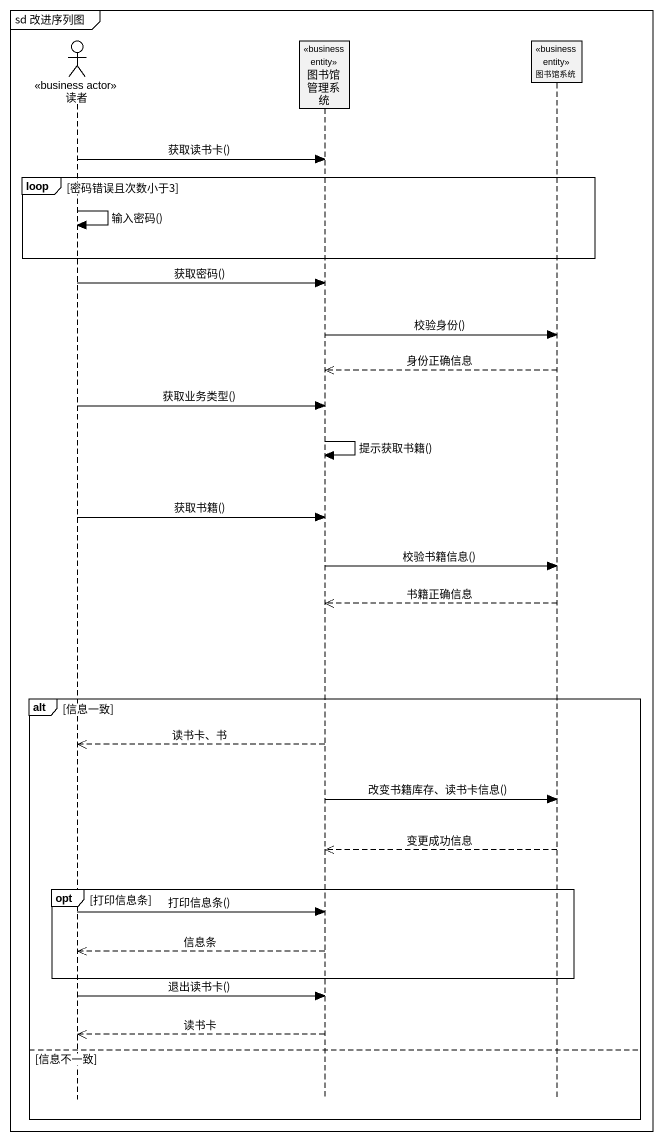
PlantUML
@startuml
mainframe sd 改进序列图
hide footbox
actor 读者 <<business actor>>
participant 图书馆管理系统 <<business entity>>
participant 图书馆系统 <<business entity>>

读者 -> 图书馆管理系统 : 获取读书卡()
loop 密码错误且次数小于3
  读者 -> 读者 : 输入密码()
end
读者 -> 图书馆管理系统 : 获取密码()
图书馆管理系统 -> 图书馆系统 : 校验身份()
图书馆系统 -->> 图书馆管理系统 : 身份正确信息
读者 -> 图书馆管理系统 : 获取业务类型()
图书馆管理系统 -> 图书馆管理系统 : 提示获取书籍()
读者 -> 图书馆管理系统 : 获取书籍()
图书馆管理系统 -> 图书馆系统 : 校验书籍信息()
图书馆系统 -->> 图书馆管理系统 : 书籍正确信息
alt 信息一致
  图书馆管理系统 -->> 读者 : 读书卡、书
  图书馆管理系统 -> 图书馆系统 : 改变书籍库存、读书卡信息()
  图书馆系统 -->> 图书馆管理系统 : 变更成功信息
  opt 打印信息条
    读者 -> 图书馆管理系统 : 打印信息条()
    图书馆管理系统 -->> 读者 : 信息条
  end
  读者 -> 图书馆管理系统 : 退出读书卡()
  图书馆管理系统 -->> 读者 : 读书卡
else 信息不一致
end
@enduml
